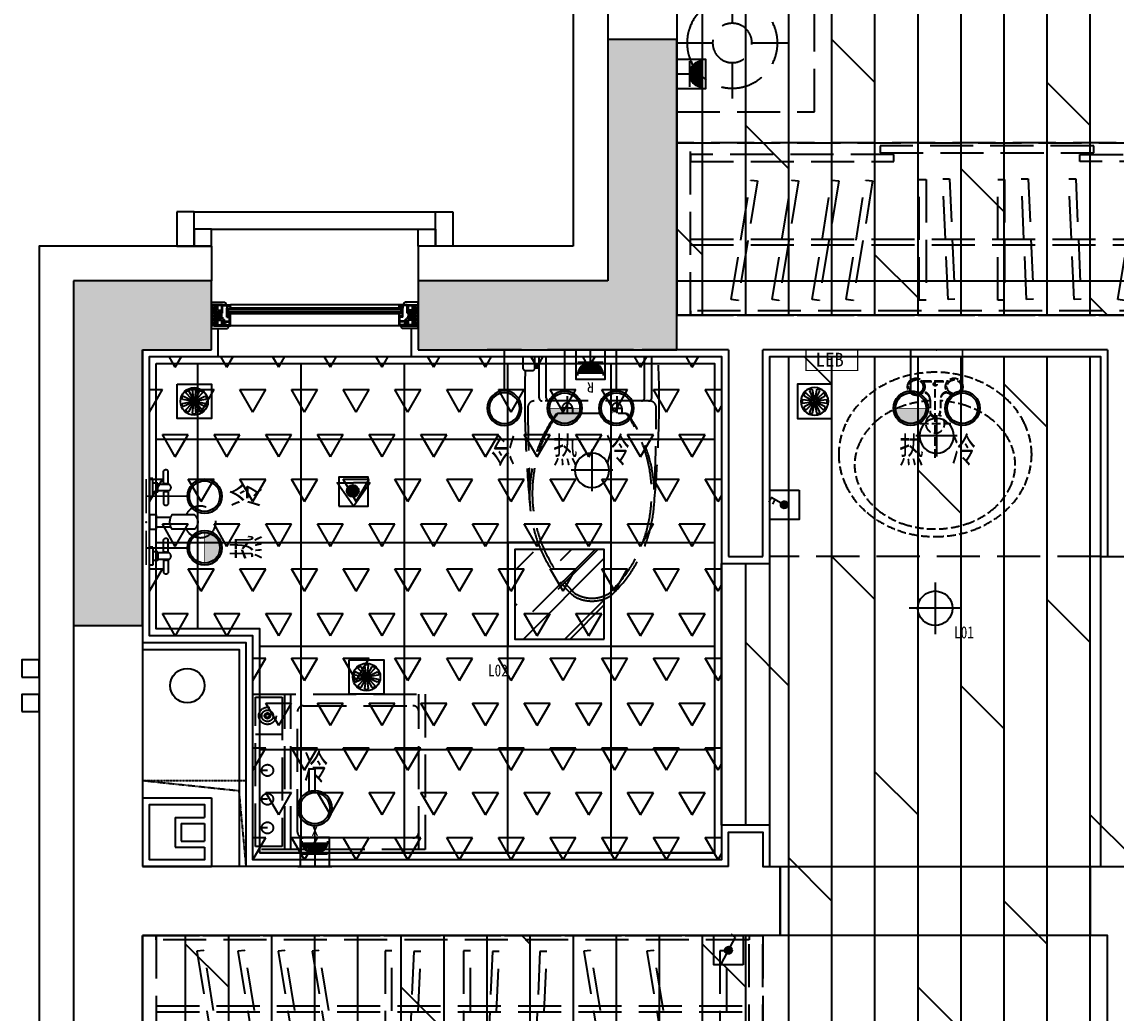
# Model space of a CAD drawing. Header units: millimetres. Extents: x -28014 to 297841, y -81741 to 47579.
# Drawn here: x 81933 to 85108, y -28284 to -25408 of the extents above; entities that cross this region are included whole.
import ezdxf

# ---------------------------------------------------------------- set-up
doc = ezdxf.new("R2010")
doc.units = ezdxf.units.MM
doc.header["$MEASUREMENT"] = 0
doc.linetypes.add('__DASH', pattern=[0.35, 0.25, -0.1])
doc.linetypes.add('DASH', pattern=[0.35, 0.25, -0.1])
for name, color, linetype in [('A-楼面-家具', 8, 'Continuous'), ('A-给排水-设备', 132, 'Continuous'), ('AR9-剪力墙（柱）填充', 250, 'Continuous'), ('AR9-剪力墙（柱）线', 6, 'Continuous'), ('AR9-墙线', 160, 'Continuous'), ('AR9-建筑幕墙（窗）', 12, 'Continuous'), ('DS-4BS-固定家具(高柜)', 30, 'Continuous'), ('DS-4BS-墙体完成面', 20, 'Continuous'), ('EM-开关图标', 14, 'Continuous'), ('EM-弱电图标', 14, 'Continuous'), ('EM-强电图标', 14, 'Continuous'), ('EM-给排水图标', 14, 'Continuous'), ('FC-地漏', 144, 'Continuous'), ('FC-地面造型线', 136, 'Continuous'), ('FC-平面高差线', 144, 'Continuous'), ('FF-厨卫（地坪隐）', 31, 'Continuous'), ('FF-活动家具', 51, 'Continuous'), ('RC-天花灯具', 2, 'Continuous'), ('RC-天花轮廓线', 30, 'Continuous'), ('SURFACE', 6, 'Continuous'), ('装饰', 152, 'Continuous')]:
    doc.layers.add(name, color=color, linetype=linetype)
doc.styles.add('宋体', font='', dxfattribs={"width": 0.8})
doc.styles.get('宋体').set_extended_font_data('SimSun')

# ---------------------------------------------------------------- blocks, each defined once
blk = doc.blocks.new('g1')
at = {"linetype": '__DASH', "ltscale": 500}
for p, q in [((40, 500), (0, 500)), ((0, 500), (0, 0)), ((0, 0), (0, 500)), ((0, 500), (1800, 500)), ((1800, 500), (0, 500)), ((0, 500), (0, 0)), ((40, 0), (40, 500)), ((1210, 491.7), (590, 491.7)), ((590, 491.7), (590, 470.8)), ((1210, 470.8), (1210, 491.7)), ((1800, 500), (1760, 500)), ((1760, 500), (1760, 0)), ((1800, 0), (1800, 500)), ((1800, 500), (1800, 0)), ((1800, 0), (1800, 500)), ((630, 466.7), (40, 466.7)), ((40, 466.7), (40, 445.8)), ((40, 445.8), (630, 445.8)), ((590, 470.8), (1210, 470.8)), ((630, 445.8), (630, 466.7)), ((1170, 445.8), (1170, 466.7)), ((1170, 466.7), (1760, 466.7)), ((1760, 445.8), (1170, 445.8)), ((1760, 466.7), (1760, 445.8)), ((0, 0), (40, 0)), ((1800, 0), (0, 0)), ((0, 0), (1800, 0)), ((40, 12.5), (40, 0)), ((1760, 12.5), (40, 12.5)), ((40, 0), (1760, 0)), ((1760, 0), (1760, 12.5)), ((1760, 0), (1800, 0))]:
    blk.add_line(p, q, dxfattribs=at)
at = {"color": 8, "linetype": '__DASH', "ltscale": 500}
for p, q in [((158.1, 45.4), (215, 392.2)), ((234.8, 390), (177.9, 43.2)), ((215, 392.2), (234.8, 390)), ((276.9, 45.4), (333.7, 392.2)), ((353.5, 390), (296.7, 43.2)), ((333.7, 392.2), (353.5, 390)), ((393.4, 45.4), (450.2, 392.2)), ((470, 390), (413.2, 43.2)), ((450.2, 392.2), (470, 390)), ((492, 45.4), (548.8, 392.2)), ((568.6, 390), (511.8, 43.2)), ((548.8, 392.2), (568.6, 390)), ((703.7, 393.8), (723.7, 393.8)), ((703.7, 43.8), (703.7, 393.8)), ((723.7, 393.8), (723.7, 43.8)), ((771.9, 395.7), (791.8, 396.3)), ((787.4, 46), (771.9, 395.7)), ((791.8, 396.3), (807.4, 46.6)), ((931.6, 393.8), (951.6, 393.8)), ((931.6, 43.8), (931.6, 393.8)), ((951.6, 393.8), (951.6, 43.8)), ((999.8, 395.7), (1019.8, 396.3)), ((1015.3, 46), (999.8, 395.7)), ((1019.8, 396.3), (1035.3, 46.6)), ((1137.8, 395.7), (1157.8, 396.3)), ((1153.3, 46), (1137.8, 395.7)), ((1157.8, 396.3), (1173.3, 46.6)), ((1280.2, 45.4), (1337, 392.2)), ((1356.8, 390), (1300, 43.2)), ((1337, 392.2), (1356.8, 390)), ((1463.6, 45.4), (1520.4, 392.2)), ((1540.2, 390), (1483.4, 43.2)), ((1520.4, 392.2), (1540.2, 390)), ((1675.3, 393.8), (1695.3, 393.8)), ((1675.3, 43.8), (1675.3, 393.8)), ((1695.3, 393.8), (1695.3, 43.8)), ((40, 220.8), (1760, 220.8)), ((40, 204.2), (1760, 204.2)), ((177.9, 43.2), (158.1, 45.4)), ((296.7, 43.2), (276.9, 45.4)), ((413.2, 43.2), (393.4, 45.4)), ((511.8, 43.2), (492, 45.4)), ((723.7, 43.8), (703.7, 43.8)), ((807.4, 46.6), (787.4, 46)), ((951.6, 43.8), (931.6, 43.8)), ((1035.3, 46.6), (1015.3, 46)), ((1173.3, 46.6), (1153.3, 46)), ((1300, 43.2), (1280.2, 45.4)), ((1483.4, 43.2), (1463.6, 45.4)), ((1695.3, 43.8), (1675.3, 43.8))]:
    blk.add_line(p, q, dxfattribs=at)
blk = doc.blocks.new('fj4')
at = {"layer": 'AR9-墙线', "ltscale": 10, "extrusion": (0, 0, -1)}
for p, q in [((0, 200), (200, 200)), ((0, 200), (0, 0)), ((200, 200), (200, 0)), ((95, 143.1), (180, 143.1)), ((95, 143.1), (95, 56.9)), ((112.5, 125.6), (180, 125.6)), ((112.5, 125.6), (112.5, 74.4)), ((112.5, 74.4), (180, 74.4)), ((95, 56.9), (180, 56.9)), ((0, 0), (200, 0))]:
    blk.add_line(p, q, dxfattribs=at)
at = {"layer": 'AR9-墙线', "ltscale": 10}
blk.add_line((180, 125.6), (180, 74.4), dxfattribs=at)
at = {"layer": 'AR9-墙线', "linetype": 'DASH', "ltscale": 0.5}
for points in [[(0, 250), (300, 250), (300, 0)], [(0, 250), (279.5, 220.6), (300, 0)]]:
    blk.add_lwpolyline(points, dxfattribs=at)
at = {"layer": 'AR9-墙线', "ltscale": 10}
blk.add_lwpolyline([(180, 56.9), (180, 20), (20, 20), (20, 180), (180, 180), (180, 143.1)], dxfattribs=at)
blk = doc.blocks.new('$plan$00003682')
at = {"layer": 'FF-厨卫（地坪隐）', "linetype": '__DASH', "ltscale": 100}
for p, q in [((-75, -24.6), (-75, -27.1)), ((-75, -24.6), (-72.9, -24.6)), ((-72.7, -24.4), (-69.1, -27.9)), ((-55, -22.1), (-55, -17.1)), ((-37.3, -24.4), (-40.9, -27.9)), ((-37.1, -24.6), (37.1, -24.6)), ((-35, -27.1), (35, -27.1)), ((0, -248.6), (0, -23.7)), ((37.3, -24.4), (40.9, -27.9)), ((55, -22.1), (55, -17.1)), ((72.7, -24.4), (69.1, -27.9)), ((72.9, -24.6), (75, -24.6)), ((75, -24.6), (75, -27.1)), ((-80, -42.1), (-75, -42.1)), ((-75, -57.1), (-75, -59.6)), ((-75, -59.6), (-72.9, -59.6)), ((-69.1, -56.2), (-72.7, -59.8)), ((-55, -67.1), (-55, -62.1)), ((-40.9, -56.2), (-37.3, -59.8)), ((-37.1, -59.6), (-35, -59.6)), ((-35, -42.1), (-30, -42.1)), ((35, -42.1), (30, -42.1)), ((35, -59.6), (37.1, -59.6)), ((40.9, -56.2), (37.3, -59.8)), ((55, -67.1), (55, -62.1)), ((69.1, -56.2), (72.7, -59.8)), ((72.9, -59.6), (75, -59.6)), ((80, -42.1), (75, -42.1)), ((75, -57.1), (75, -59.6)), ((-15, -79.6), (-15, -115.7)), ((15, -79.6), (15, -115.7)), ((-44.4, -149.1), (45.2, -149.1))]:
    blk.add_line(p, q, dxfattribs=at)
blk.add_lwpolyline([(0, 0, 0.084993), (-109.1, -18.7, 0.091836), (-198, -69.8, 0.103534), (-259.4, -149.2, 0.11365), (-280, -238.5, 0.11365), (-259.4, -327.8, 0.103534), (-198, -407.1, 0.091836), (-109.1, -458.3, 0.084993), (0, -477, 0.084993), (109.1, -458.3, 0.091836), (198, -407.1, 0.103534), (259.4, -327.8, 0.11365), (280, -238.5, 0.113649), (259.4, -149.2, 0.103534), (198, -69.8, 0.091836), (109.1, -18.7, 0.084993)], format="xyb", close=True, dxfattribs=at)
for centre, radius in [((-55, -42.1), 25), ((-55, -42.1), 20), ((0, -34.6), 5), ((55, -42.1), 25), ((55, -42.1), 20)]:
    blk.add_circle(centre, radius, dxfattribs=at)
for centre, radius, start, end in [((-35, -77.1), 20, 0, 90), ((-35, -79.6), 20, 0, 90), ((35, -77.1), 20, 90, 180), ((35, -79.6), 20, 90, 180), ((-0.8, -373.7), 291.1, 92.8021, 108.2982), ((-0.8, -373.7), 291.1, 71.7018, 86.8944), ((-17.8, -322.3), 236.9, 108.2981, 128.6018), ((0, -149.1), 27.5, 116.3454, 63.6546), ((0, -111.6), 15, 180, 0), ((0, -115.7), 15, 180, 0), ((16.2, -322.3), 236.9, 51.3982, 71.7019), ((-43.9, -289.6), 195, 128.6018, 152.5777), ((42.4, -289.6), 195, 27.4223, 51.3982), ((-84.1, -268.7), 149.8, 152.5778, 207.4222), ((82.5, -268.7), 149.8, 332.5778, 27.4222), ((-43.9, -247.9), 195, 207.4223, 231.3982), ((42.4, -247.9), 195, 308.6018, 332.5777), ((-17.8, -215.2), 236.9, 231.3982, 251.7019), ((16.2, -215.2), 236.9, 288.2981, 308.6018), ((-0.8, -163.7), 291.1, 251.7018, 288.2982)]:
    blk.add_arc(centre, radius, start, end, dxfattribs=at)
blk = doc.blocks.new('matong')
at = {"layer": 'FF-厨卫（地坪隐）', "linetype": '__DASH', "ltscale": 500}
for p, q in [((-195.1, -35.2), (-195.1, 0)), ((-195.1, 0), (195.1, 0)), ((-162.1, -35.2), (-162.1, 0)), ((-149.5, -119.2), (-149.5, 0)), ((-128.5, -119.2), (-128.5, 0)), ((-128.5, -119.2), (-128.5, 0)), ((156.9, -119.2), (156.9, 0)), ((177.9, -119.2), (177.9, 0)), ((-190.4, -39.9), (-166.8, -39.9)), ((-162.1, -32.8), (-149.5, -32.8)), ((-67.6, -115), (-67.6, -164.3)), ((76, -115), (76, -164.3)), ((168.4, -128.7), (-163.1, -128.7)), ((-82.8, -150.1), (-82.8, -164.3)), ((-52.5, -150.1), (-82.8, -150.1)), ((-52.5, -150.1), (-52.5, -164.3)), ((60.9, -150.1), (91.1, -150.1)), ((60.9, -150.1), (60.9, -164.3)), ((91.1, -150.1), (91.1, -164.3)), ((-98.7, -165.9), (-96.3, -165.9)), ((-94.7, -164.3), (103.1, -164.3)), ((107, -165.9), (104.6, -165.9))]:
    blk.add_line(p, q, dxfattribs=at)
for centre, radius, start, end in [((-1455.3, -119.8), 1654.8, 358.95, 4.1511), ((-190.4, -35.2), 4.73, 180, 270), ((2262.2, -120.1), 2453.2, 178.1261, 180.6997), ((-166.8, -35.2), 4.73, 270, 0), ((-140.1, -119.2), 9.45, 180, 270), ((-119.1, -119.2), 9.45, 180, 270), ((147.5, -119.2), 9.45, 270, 0), ((168.4, -119.2), 9.45, 270, 0), ((3295.2, -107), 3486.3, 180.7077, 185.4617), ((-163.1, -147.6), 18.9, 90, 179.1194), ((7303.4, -92.4), 7485.6, 180.42032, 182.24158), ((-67.6, -150.1), 15.1, 360, 180), ((76, -150.1), 15.1, 0, 180), ((171.5, -147.6), 18.9, 0.8806, 90), ((-3286.9, -107), 3486.3, 354.5384, 359.2923), ((-3196.4, -187.6), 3387.1, 356.6562, 0.682), ((220.9, -402.8), 397.8, 143.4492, 226.9482), ((233, -397.2), 402, 144.5938, 226.0233), ((-224.6, -397.2), 402, 313.9767, 35.4062), ((-212.5, -402.8), 397.8, 313.0518, 36.5508), ((4.2, -606.5), 102.9, 237.7954, 302.2047), ((4.2, -606.5), 94.5, 237.7954, 302.2047)]:
    blk.add_arc(centre, radius, start, end, dxfattribs=at)
blk = doc.blocks.new('400床头柜')
at = {"layer": 'FF-活动家具', "linetype": '__DASH', "ltscale": 500}
for p, q in [((200, 0), (200, -104.2)), ((38.7, -161.4), (142.9, -161.4)), ((257.1, -161.4), (361.3, -161.4)), ((200, -218.4), (200, -322.7))]:
    blk.add_line(p, q, dxfattribs=at)
blk.add_lwpolyline([(0, -400), (0, 0), (400, 0), (400, -400)], close=True, dxfattribs=at)
for radius in [131.3, 57.1]:
    blk.add_circle((200, -161.3), radius, dxfattribs=at)
blk = doc.blocks.new('小户型1200床')
at = {"layer": 'FF-活动家具', "linetype": '__DASH', "ltscale": 500}
for p, q in [((40, -1974.8), (40, -70)), ((1300, -70), (1300, -1979.7)), ((1026.1, -175.8), (313.9, -175.8)), ((1026.1, -633), (313.9, -633)), ((1300, -658.5), (40, -658.5)), ((1300, -658.5), (60, -905.2)), ((510, -1426.8), (1300, -658.5)), ((524.1, -1279.6), (1300, -658.5)), ((-51.7, -2040.3), (40, -1974.8)), ((90.5, -2000), (-4.6, -2047.6)), ((1242.8, -2000), (85.5, -2000)), ((1337.9, -2047.6), (1242.8, -2000)), ((1293.2, -1974.8), (1384.9, -2040.3)), ((-4.6, -2047.6), (-51.7, -2040.3)), ((1384.9, -2040.3), (1337.9, -2047.6))]:
    blk.add_line(p, q, dxfattribs=at)
blk.add_lwpolyline([(1300, -70), (1300, 0), (40, 0), (40, -70)], close=True, dxfattribs=at)
for centre, radius, start, end in [((313.9, -225.6), 50, 90, 156.1601), ((1026.1, -225.6), 50, 23.8399, 90), ((718.2, -404.3), 492.1, 156.184, 203.8399), ((621.8, -404.3), 492.1, 336.1601, 23.816), ((313.9, -583), 50, 203.8399, 270), ((1026.1, -583), 50, 270, 336.1601), ((95.9, -1329.2), 425.5, 346.739, 94.8385)]:
    blk.add_arc(centre, radius, start, end, dxfattribs=at)
blk = doc.blocks.new('s54deg2541')
at = {"layer": 'A-楼面-家具', "color": 0, "xscale": -1}
blk.add_blockref('400床头柜', (40839, 5184.6), dxfattribs=at)
at = {"layer": 'A-楼面-家具'}
blk.add_blockref('小户型1200床', (40824, 5184.6), dxfattribs=at)
at = {"layer": 'A-楼面-家具', "color": 0}
blk.add_blockref('400床头柜', (42149, 5184.6), dxfattribs=at)
blk = doc.blocks.new('$plan$00003077')
at = {"layer": 'FF-厨卫（地坪隐）', "linetype": '__DASH', "ltscale": 500}
for p, q in [((-191.8, -8.3), (241.8, -8.3)), ((-191.8, -85.1), (-191.8, -8.3)), ((-137.6, -42.5), (-137.6, -25.9)), ((-54.2, -42.5), (-54.2, -25.9)), ((29.2, -42.5), (29.2, -25.9)), ((133.4, -85.1), (133.4, -8.3)), ((241.8, -8.3), (241.8, -85.1)), ((-200.1, -93.4), (250.1, -93.4)), ((241.8, -85.1), (-191.8, -85.1)), ((-200.1, -110.1), (250.1, -110.1)), ((-166.8, -464.7), (-166.8, -146.5)), ((-150.1, -129.9), (200.1, -129.9)), ((216.8, -146.5), (216.8, -464.7)), ((-33.3, -179.9), (-33.3, -163.2)), ((-33.3, -163.2), (33.3, -163.2)), ((33.3, -179.9), (-33.3, -179.9)), ((33.3, -163.2), (33.3, -179.9)), ((-200.1, -481.4), (250.1, -481.4))]:
    blk.add_line(p, q, dxfattribs=at)
blk.add_lwpolyline([(250.1, 0), (250.1, -499.9), (-200.1, -499.9), (-200.1, 0)], close=True, dxfattribs=at)
for centre, radius in [((-137.6, -42.5), 16.7), ((-54.2, -42.5), 16.7), ((29.2, -42.5), 16.7), ((187.6, -42.5), 25), ((187.6, -42.5), 16.7), ((187.6, -42.5), 8.34), ((187.6, -42.5), 5)]:
    blk.add_circle(centre, radius, dxfattribs=at)
for centre, start, end in [((-150.1, -146.5), 90, 180), ((200.1, -146.5), 0, 90), ((-150.1, -464.7), 180, 270), ((200.1, -464.7), 270, 0)]:
    blk.add_arc(centre, 16.7, start, end, dxfattribs=at)
blk = doc.blocks.new('A$C0310769C')
at = {"linetype": '__DASH', "lineweight": -3, "ltscale": 500}
for p, q in [((41.3, 113), (41.3, 148.1)), ((54.8, 113), (54.8, 148.1)), ((10, 126.4), (0, 126.4)), ((0, 126.4), (0, 73.6)), ((10, 73.6), (10, 126.4)), ((24.4, 112.8), (10, 112.8)), ((24.4, 87.1), (24.4, 112.8)), ((57.6, 109.2), (24.4, 109.2)), ((10, 73.6), (0, 73.6)), ((24.4, 87.1), (10, 87.1)), ((57.6, 90.7), (24.4, 90.7)), ((41.3, 86.9), (41.3, 51.8)), ((54.8, 86.9), (54.8, 51.8)), ((21, 14), (61.4, 14)), ((130.4, 21), (65.2, 21)), ((21, -14), (61.4, -14)), ((130.4, -21), (65.2, -21)), ((41.3, -86), (41.3, -50.9)), ((54.8, -86), (54.8, -50.9)), ((10, -72.7), (0, -72.7)), ((0, -125.5), (0, -72.7)), ((10, -72.7), (10, -125.5)), ((24.4, -86.2), (10, -86.2)), ((24.4, -86.2), (24.4, -111.9)), ((57.6, -89.8), (24.4, -89.8)), ((10, -125.5), (0, -125.5)), ((24.4, -111.9), (10, -111.9)), ((57.6, -108.3), (24.4, -108.3)), ((41.3, -112.1), (41.3, -147.2)), ((54.8, -112.1), (54.8, -147.2))]:
    blk.add_line(p, q, dxfattribs=at)
blk.add_lwpolyline([(21, 21), (0, 21), (0, -21), (21, -21)], close=True, dxfattribs=at)
for centre, radius, start, end in [((48, 142.2), 9.01, 41.2486, 138.7514), ((48, 134.5), 22.5, 252.5148, 287.4852), ((51.9, 100), 10.8, 301.2966, 58.7034), ((48, 65.4), 22.5, 72.5148, 107.4852), ((48, 57.7), 9.01, 221.2486, 318.7514), ((147.2, 0.4), 45.8, 207.9843, 153.2826), ((95.5, 0), 36.9, 145.2544, 202.2822), ((115.6, 0), 25.7, 305.1626, 54.8374), ((95.5, 0), 36.9, 202.2822, 214.7456), ((48, -56.8), 9.01, 41.2486, 138.7514), ((48, -64.5), 22.5, 252.5148, 287.4852), ((51.9, -99.1), 10.8, 301.2966, 58.7034), ((48, -133.6), 22.5, 72.5148, 107.4852), ((48, -141.3), 9.01, 221.2486, 318.7514)]:
    blk.add_arc(centre, radius, start, end, dxfattribs=at)
blk = doc.blocks.new('地漏')
at = {"color": 0, "lineweight": -3}
blk.add_lwpolyline([(705831.7, -42192.4), (705931.6, -42192.4), (705931.6, -42292.3), (705831.7, -42292.3)], close=True, dxfattribs=at)
for points in [[(705847.7, -42236.4, -0.583908), (705850.7, -42227.2), (705872.3, -42237.5, -0.513659), (705871.2, -42240.7), (705847.7, -42236.4)], [(705865.5, -42211.9), (705876.9, -42232.9, -0.513659), (705874.2, -42234.9), (705857.6, -42217.6, -0.583908), (705865.5, -42211.9)], [(705897.7, -42211.9, -0.583908), (705905.6, -42217.6), (705889.1, -42234.9, -0.513659), (705886.4, -42232.9), (705897.7, -42211.9)], [(705912.6, -42227.2, -0.583908), (705915.6, -42236.4), (705892.1, -42240.7, -0.513659), (705891, -42237.5), (705912.6, -42227.2)], [(705847.7, -42248.2), (705871.2, -42244, -0.513659), (705872.3, -42247.1), (705850.7, -42257.5, -0.583908), (705847.7, -42248.2)], [(705865.5, -42272.8, -0.583908), (705857.6, -42267.1), (705874.2, -42249.8, -0.513659), (705876.9, -42251.7), (705865.5, -42272.8)], [(705897.7, -42272.8), (705886.4, -42251.7, -0.513659), (705889.1, -42249.8), (705905.6, -42267.1, -0.583908), (705897.7, -42272.8)], [(705912.6, -42257.5), (705891, -42247.1, -0.513659), (705892.1, -42244), (705915.6, -42248.2, -0.583908), (705912.6, -42257.5)]]:
    blk.add_lwpolyline(points, format="xyb", dxfattribs=at)
for points in [[(705876.8, -42208.2, -0.583908), (705886.5, -42208.2), (705883.3, -42231.9, -0.513659), (705880, -42231.9)], [(705876.8, -42276.4), (705880, -42252.7, -0.513659), (705883.3, -42252.7), (705886.5, -42276.4, -0.583908)]]:
    blk.add_lwpolyline(points, format="xyb", close=True, dxfattribs=at)
for radius in [40, 5.99]:
    blk.add_circle((705881.6, -42242.3), radius, dxfattribs=at)
at = {"color": 0}
for p in [(705881.6, -42242.3, 1.2), (705881.6, -42242.3)]:
    blk.add_point(p, dxfattribs=at)
blk = doc.blocks.new('*U27')
blk.add_blockref('地漏', (1263.1, -321.9))
blk = doc.blocks.new('*U249')
at = {"layer": 'AR9-建筑幕墙（窗）'}
h = blk.add_hatch(dxfattribs=at)
h.set_pattern_fill('HONEY', color=250, scale=2.333308)
h.set_pattern_definition([(2e-09, (-50793.7736, 158863.649), (5.55618969, 3.20786685), [3.70412646, -7.40825292]), (120, (-50793.7736, 158863.649), (-5.55618903, 3.207867997), [3.70412646, -7.40825292]), (60, (-50793.7736, 158863.649), (6.64e-07, 6.415734844), [-7.40825292, 3.70412646])])
h.paths.add_polyline_path([(-28.1, 330.1), (33.1, 330.1), (33.1, 345.7), (-28.1, 345.7)])
h = blk.add_hatch(dxfattribs=at)
h.set_pattern_fill('HONEY', color=250, scale=2.333308)
h.set_pattern_definition([(2e-09, (-50793.7736, 158609.3308), (5.55618969, 3.20786685), [3.70412646, -7.40825292]), (120, (-50793.7736, 158609.3308), (-5.55618903, 3.207867997), [3.70412646, -7.40825292]), (60, (-50793.7736, 158609.3308), (6.64e-07, 6.415734844), [-7.40825292, 3.70412646])])
h.paths.add_polyline_path([(-28.1, -238.8), (33.1, -238.8), (33.1, -254.3), (-28.1, -254.3)])
for p, q in [((-35.8, 345.7), (-35.8, 306.8)), ((40.8, 345.7), (-35.8, 345.7)), ((-28.1, 330.1), (-28.1, 345.7)), ((-28.1, 330.1), (-28.1, 345.7)), ((-28.1, 325.4), (-28.1, 345.7)), ((-28.1, 313.8), (-28.1, 330.1)), ((33.1, 301.2), (33.1, 345.7)), ((33.1, 301.2), (33.1, 345.7)), ((33.1, 296.5), (33.1, 345.7)), ((33.1, 337.9), (33.1, 290.5)), ((40.8, 345.7), (40.8, 298.9)), ((-28.1, 313.8), (-28.1, 300.6)), ((-28.1, 300.6), (-28.1, 290.5)), ((-28.1, -199.1), (-28.1, 290.5)), ((-21.8, 290.5), (-28.1, 290.5)), ((-21.8, 290.5), (-17.9, 290.5)), ((-17.9, -199.1), (-17.9, 290.5)), ((-1.6, -199.1), (-1.6, 290.5)), ((2.3, 290.5), (-1.6, 290.5)), ((33.1, 290.5), (2.3, 290.5)), ((33.1, -199.1), (33.1, 290.5)), ((-35.8, -254.3), (-35.8, -215.4)), ((-21.8, -199.1), (-28.1, -199.1)), ((-28.1, -209.2), (-28.1, -199.1)), ((-28.1, -222.4), (-28.1, -209.2)), ((-21.8, -199.1), (-17.9, -199.1)), ((2.3, -199.1), (-1.6, -199.1)), ((33.1, -199.1), (2.3, -199.1)), ((33.1, -246.5), (33.1, -199.1)), ((33.1, -205.1), (33.1, -254.3)), ((33.1, -209.9), (33.1, -254.3)), ((33.1, -209.9), (33.1, -254.3)), ((40.8, -254.3), (40.8, -207.5)), ((-28.1, -222.4), (-28.1, -238.8)), ((-28.1, -234), (-28.1, -254.3)), ((-28.1, -238.8), (-28.1, -254.3)), ((-28.1, -238.8), (-28.1, -254.3)), ((40.8, -254.3), (-35.8, -254.3))]:
    blk.add_line(p, q, dxfattribs=at)
at = {"layer": 'AR9-建筑幕墙（窗）', "color": 8}
for p, q in [((-28.1, 330.1), (-12.5, 330.1)), ((-25.7, 316.1), (-25.7, 327.8)), ((-25.7, 327.8), (-12.5, 327.8)), ((-12.5, 330.1), (-12.5, 337.9)), ((-12.5, 337.9), (-5.5, 337.9)), ((-12.5, 327.8), (-12.5, 316.1)), ((-10.2, 330.1), (-10.2, 335.6)), ((-5.5, 335.6), (-10.2, 335.6)), ((-10.2, 330.1), (30.7, 330.1)), ((-10.2, 327.8), (-6.3, 327.8)), ((-10.2, 327.8), (-10.2, 316.1)), ((-6.3, 327.8), (-6.3, 327)), ((-6.3, 327), (-3.9, 327)), ((-5.5, 337.9), (-5.5, 335.6)), ((-3.9, 327), (-3.9, 330.1)), ((1.1, 324.7), (1.1, 319.2)), ((3.4, 324.7), (3.4, 319.2)), ((8.5, 327), (8.5, 330.1)), ((10.8, 327), (8.5, 327)), ((10.8, 327.8), (14.7, 327.8)), ((10.8, 327.8), (10.8, 327)), ((14.7, 327.8), (14.7, 316.1)), ((17.1, 327.8), (30.7, 327.8)), ((17.1, 327.8), (17.1, 316.1)), ((33.1, 337.9), (26.1, 337.9)), ((26.1, 337.9), (26.1, 335.6)), ((26.1, 335.6), (30.7, 335.6)), ((30.7, 335.6), (30.7, 330.1)), ((30.7, 327.8), (30.7, 316.1)), ((-25.7, 316.1), (-12.5, 316.1)), ((-25.7, 313.8), (-25.7, 300.6)), ((-3.9, 313.8), (-25.7, 313.8)), ((-25.7, 300.6), (-21.8, 300.6)), ((-25.7, 298.2), (-25.7, 292.8)), ((-25.7, 298.2), (-21.8, 298.2)), ((-21.8, 292.8), (-25.7, 292.8)), ((-25.7, 292.8), (-21.8, 292.8)), ((-21.8, 300.6), (-21.8, 298.2)), ((-21.8, 300.6), (-17.9, 300.6)), ((-21.8, 292.8), (-21.8, 290.5)), ((-17.9, 300.6), (-17.9, 290.5)), ((-13.3, 300.6), (-17.9, 300.6)), ((-13.3, -209.2), (-13.3, 300.6)), ((-6.3, 300.6), (-13.3, 300.6)), ((-6.3, 295.9), (-13.3, 300.6)), ((-6.3, 300.6), (-13.3, 295.9)), ((-6.3, 295.9), (-13.3, 295.9)), ((-10.2, 316.1), (-6.3, 316.1)), ((-6.3, 316.1), (-6.3, 316.9)), ((-6.3, 316.9), (-3.9, 316.9)), ((-6.3, -209.2), (-6.3, 300.6)), ((-1.6, 300.6), (-6.3, 300.6)), ((-3.9, 316.9), (-3.9, 313.8)), ((-1.6, 300.6), (-1.6, 290.5)), ((2.3, 300.6), (-1.6, 300.6)), ((8.5, 300.6), (2.3, 300.6)), ((2.3, 300.6), (2.3, 298.2)), ((6.2, 298.2), (2.3, 298.2)), ((6.2, 292.8), (2.3, 292.8)), ((2.3, 292.8), (2.3, 290.5)), ((6.2, 298.2), (6.2, 292.8)), ((10.8, 316.9), (8.5, 316.9)), ((8.5, 316.9), (8.5, 313.8)), ((8.5, 313.8), (10.8, 313.8)), ((8.5, 300.6), (8.5, 292.8)), ((19.4, 292.8), (8.5, 292.8)), ((10.8, 316.1), (10.8, 316.9)), ((10.8, 316.1), (14.7, 316.1)), ((10.8, 313.8), (14.7, 313.8)), ((14.7, 313.8), (14.7, 307.6)), ((19.4, 307.6), (14.7, 307.6)), ((17.1, 316.1), (30.7, 316.1)), ((17.1, 313.8), (30.7, 313.8)), ((17.1, 309.9), (17.1, 313.8)), ((17.1, 313.8), (17.1, 309.9)), ((19.4, 309.9), (17.1, 309.9)), ((19.4, 309.9), (17.1, 309.9)), ((19.4, 309.9), (19.4, 307.6)), ((19.4, 309.9), (19.4, 292.8)), ((21.7, 313.8), (21.7, 292.8)), ((30.7, 292.8), (21.7, 292.8)), ((26.1, 313.8), (26.1, 305.2)), ((26.1, 305.2), (30.7, 305.2)), ((28.4, 309.9), (30.7, 309.9)), ((28.4, 309.9), (28.4, 307.6)), ((28.4, 307.6), (33.1, 307.6)), ((30.7, 313.8), (30.7, 309.9)), ((30.7, 305.2), (30.7, 292.8)), ((-21.8, -201.4), (-25.7, -201.4)), ((-25.7, -201.4), (-21.8, -201.4)), ((-25.7, -206.9), (-25.7, -201.4)), ((-25.7, -206.9), (-21.8, -206.9)), ((-25.7, -222.4), (-25.7, -209.2)), ((-25.7, -209.2), (-21.8, -209.2)), ((-21.8, -201.4), (-21.8, -199.1)), ((-21.8, -209.2), (-21.8, -206.9)), ((-21.8, -209.2), (-17.9, -209.2)), ((-17.9, -209.2), (-17.9, -199.1)), ((-13.3, -209.2), (-17.9, -209.2)), ((-6.3, -204.5), (-13.3, -204.5)), ((-6.3, -204.5), (-13.3, -209.2)), ((-6.3, -209.2), (-13.3, -204.5)), ((-6.3, -209.2), (-13.3, -209.2)), ((-1.6, -209.2), (-6.3, -209.2)), ((-1.6, -209.2), (-1.6, -199.1)), ((2.3, -209.2), (-1.6, -209.2)), ((2.3, -201.4), (2.3, -199.1)), ((6.2, -201.4), (2.3, -201.4)), ((6.2, -206.9), (2.3, -206.9)), ((2.3, -209.2), (2.3, -206.9)), ((8.5, -209.2), (2.3, -209.2)), ((6.2, -206.9), (6.2, -201.4)), ((19.4, -201.4), (8.5, -201.4)), ((8.5, -209.2), (8.5, -201.4)), ((14.7, -222.4), (14.7, -216.2)), ((19.4, -216.2), (14.7, -216.2)), ((19.4, -218.5), (17.1, -218.5)), ((17.1, -218.5), (17.1, -222.4)), ((17.1, -222.4), (17.1, -218.5)), ((19.4, -218.5), (17.1, -218.5)), ((19.4, -218.5), (19.4, -201.4)), ((19.4, -218.5), (19.4, -216.2)), ((30.7, -201.4), (21.7, -201.4)), ((21.7, -222.4), (21.7, -201.4)), ((26.1, -213.9), (30.7, -213.9)), ((26.1, -222.4), (26.1, -213.9)), ((28.4, -216.2), (33.1, -216.2)), ((28.4, -218.5), (28.4, -216.2)), ((28.4, -218.5), (30.7, -218.5)), ((30.7, -213.9), (30.7, -201.4)), ((30.7, -222.4), (30.7, -218.5)), ((-28.1, -238.8), (-12.5, -238.8)), ((-3.9, -222.4), (-25.7, -222.4)), ((-25.7, -224.8), (-25.7, -236.4)), ((-25.7, -224.8), (-12.5, -224.8)), ((-25.7, -236.4), (-12.5, -236.4)), ((-12.5, -236.4), (-12.5, -224.8)), ((-12.5, -238.8), (-12.5, -246.5)), ((-12.5, -246.5), (-5.5, -246.5)), ((-10.2, -224.8), (-6.3, -224.8)), ((-10.2, -236.4), (-10.2, -224.8)), ((-10.2, -236.4), (-6.3, -236.4)), ((-10.2, -238.8), (-10.2, -244.2)), ((-10.2, -238.8), (30.7, -238.8)), ((-5.5, -244.2), (-10.2, -244.2)), ((-6.3, -224.8), (-6.3, -225.5)), ((-6.3, -225.5), (-3.9, -225.5)), ((-6.3, -236.4), (-6.3, -235.7)), ((-6.3, -235.7), (-3.9, -235.7)), ((-5.5, -246.5), (-5.5, -244.2)), ((-3.9, -225.5), (-3.9, -222.4)), ((-3.9, -235.7), (-3.9, -238.8)), ((1.1, -233.3), (1.1, -227.9)), ((3.4, -233.3), (3.4, -227.9)), ((8.5, -225.5), (8.5, -222.4)), ((8.5, -222.4), (10.8, -222.4)), ((10.8, -225.5), (8.5, -225.5)), ((10.8, -235.7), (8.5, -235.7)), ((8.5, -235.7), (8.5, -238.8)), ((10.8, -222.4), (14.7, -222.4)), ((10.8, -224.8), (14.7, -224.8)), ((10.8, -224.8), (10.8, -225.5)), ((10.8, -236.4), (10.8, -235.7)), ((10.8, -236.4), (14.7, -236.4)), ((14.7, -236.4), (14.7, -224.8)), ((17.1, -222.4), (30.7, -222.4)), ((17.1, -224.8), (30.7, -224.8)), ((17.1, -236.4), (17.1, -224.8)), ((17.1, -236.4), (30.7, -236.4)), ((26.1, -246.5), (26.1, -244.2)), ((26.1, -244.2), (30.7, -244.2)), ((33.1, -246.5), (26.1, -246.5)), ((30.7, -236.4), (30.7, -224.8)), ((30.7, -244.2), (30.7, -238.8))]:
    blk.add_line(p, q, dxfattribs=at)
for points in [[(1.1, 324.7), (-7.8, 324.7), (-7.8, 319.2), (1.1, 319.2)], [(10.8, 327), (-6.3, 327)], [(3.4, 319.2), (12.4, 319.2), (12.4, 324.7), (3.4, 324.7)], [(14.7, 316.9), (14.7, 316.9), (14.7, 327)], [(-6.3, 316.9), (10.8, 316.9)], [(1.1, -233.3), (-7.8, -233.3), (-7.8, -227.9), (1.1, -227.9)], [(-6.3, -225.5), (10.8, -225.5)], [(10.8, -235.7), (-6.3, -235.7)], [(3.4, -227.9), (12.4, -227.9), (12.4, -233.3), (3.4, -233.3)], [(14.7, -225.5), (14.7, -225.5), (14.7, -235.7)]]:
    blk.add_lwpolyline(points, dxfattribs=at)
at = {"layer": 'AR9-建筑幕墙（窗）'}
for centre, start, end in [((-26.2, 319), 231.816, 263.2576), ((31.2, 311.1), 276.7424, 308.184), ((-26.2, -227.6), 96.7424, 128.184), ((31.2, -219.7), 51.816, 83.2576)]:
    blk.add_arc(centre, 15.5, start, end, dxfattribs=at)
blk = doc.blocks.new('20191226.11583981')
h = blk.add_hatch()
h.set_pattern_fill('AR-RROOF', color=250, scale=100.133333, angle=225, style=0)
h.set_pattern_definition([(225, (220.29, 280.77), (-107.907, -287.75), [1907.54, -254.34, 635.847, -127.17]), (225, (145.66, 116.2), (209.52, -29.67), [381.51, -41.966, 763.016, -95.38]), (225, (251.77, 159.37), (-407.348, -527.844), [1017.355, -178.037, 508.677, -127.17])])
h.paths.add_polyline_path([(280, 280.4), (20, 280.8), (20, 20.4), (280, 20)])
blk.add_line((280, 20), (280, 280.4))
for points in [[(300, 0), (300, 300.4), (0, 300.4), (0, 0)], [(280, 20), (280, 280.4), (20, 280.4), (20, 20)]]:
    blk.add_lwpolyline(points, close=True)
blk = doc.blocks.new('筒灯')
for p, q in [((765296.6, -18420.1), (765296.6, -18270.3)), ((765221.7, -18345.2), (765371.5, -18345.2))]:
    blk.add_line(p, q)
blk.add_circle((765296.6, -18345.2), 49.9)
blk = doc.blocks.new('*U446')
blk.add_blockref('筒灯', (9582.4, 554.7))
at = {"insert": (774824, -17738.1), "char_height": 35, "attachment_point": 1, "rotation": 180, "style": '宋体'}
blk.add_mtext_dynamic_manual_height_columns('L01', width=116.714, gutter_width=1, heights=[0], dxfattribs=at)
blk = doc.blocks.new('双控')
at = {"linetype": 'Continuous'}
h = blk.add_hatch(color=0, dxfattribs=at)
edge = h.paths.add_edge_path()
edge.add_ellipse((132721, 53152), major_axis=(-33.7, 9.6), ratio=1, start_angle=0, end_angle=360, ccw=False)
at = {"color": 0, "linetype": 'Continuous'}
for p, q in [((132651, 53279), (132695, 53303)), ((132705, 53183), (132651, 53279)), ((132738, 53121), (132791, 53025)), ((132791, 53025), (132748, 53001))]:
    blk.add_line(p, q, dxfattribs=at)
at = {"color": 0, "linetype": 'Continuous', "extrusion": (0, 0, -1)}
blk.add_ellipse((132721, 53152), major_axis=(-33.7, 9.6), ratio=1, start_param=1.568207, end_param=7.851392, dxfattribs=at)
blk = doc.blocks.new('*U141')
at = {"elevation": 0}
blk.add_lwpolyline([(133190.8, 53112), (133275.8, 53112), (133275.8, 53197), (133190.8, 53197)], close=True, dxfattribs=at)
at = {"xscale": 0.3, "yscale": 0.3, "zscale": 0.3}
blk.add_blockref('双控', (93416.9, 37208.9), dxfattribs=at)
blk = doc.blocks.new('双开--平面')
at = {"linetype": 'Continuous'}
h = blk.add_hatch(color=0, dxfattribs=at)
edge = h.paths.add_edge_path()
edge.add_ellipse((132721, 52551), major_axis=(-33.7, 9.6), ratio=1, start_angle=0, end_angle=360, ccw=False)
at = {"color": 0, "linetype": 'Continuous'}
for p, q in [((132651, 52678), (132695, 52702)), ((132705, 52582), (132651, 52678)), ((132671, 52643), (132714, 52667))]:
    blk.add_line(p, q, dxfattribs=at)
at = {"color": 0, "linetype": 'Continuous', "extrusion": (0, 0, -1)}
blk.add_ellipse((132721, 52551), major_axis=(-33.7, 9.6), ratio=1, start_param=1.568207, end_param=7.851392, dxfattribs=at)
blk = doc.blocks.new('*U66')
at = {"elevation": 0}
blk.add_lwpolyline([(133190.8, 53112), (133275.8, 53112), (133275.8, 53197), (133190.8, 53197)], close=True, dxfattribs=at)
blk.add_point((133233.3, 53152))
at = {"xscale": 0.3, "yscale": 0.3, "zscale": 0.3}
blk.add_blockref('双开--平面', (93416.9, 37389.2), dxfattribs=at)
blk = doc.blocks.new('*U125')
at = {"linetype": 'ByBlock'}
for p, q in [((701746.7, -9323), (701820.9, -9323)), ((701748.3, -9329), (701770.7, -9351.4)), ((701748.6, -9323), (701779, -9353.4)), ((701754.9, -9323), (701785.6, -9353.7)), ((701761.2, -9323), (701791.1, -9353)), ((701767.4, -9323), (701796.1, -9351.7)), ((701773.7, -9323), (701800.5, -9349.8)), ((701779.9, -9323), (701804.5, -9347.5)), ((701786.2, -9323), (701808.1, -9344.9)), ((701792.5, -9323), (701811.3, -9341.8)), ((701798.7, -9323), (701814.2, -9338.4)), ((701805, -9323), (701816.6, -9334.6)), ((701811.3, -9323), (701818.7, -9330.4)), ((701817.5, -9323), (701820.3, -9325.8)), ((701746.7, -9353.7), (701820.9, -9353.7)), ((701783.8, -9353.7), (701783.8, -9390.9))]:
    blk.add_line(p, q, dxfattribs=at)
blk.add_lwpolyline([(701741.3, -9390.9), (701826.3, -9390.9), (701826.3, -9305.9), (701741.3, -9305.9)], close=True)
blk.add_arc((701783.8, -9315.9), 37.8, 180.8917, 359.1083, dxfattribs=at)
at = {"linetype": 'ByBlock', "style": '宋体'}
blk.add_text('X', height=29.8, dxfattribs=at).set_placement((701774, -9301.6))
blk = doc.blocks.new('五孔插座')
at = {"linetype": 'ByBlock'}
for p, q in [((702044.2, -7681.4), (702193.9, -7681.4)), ((702044.2, -7743.3), (702193.9, -7743.3)), ((702047.5, -7693.4), (702092.7, -7738.6)), ((702048.1, -7681.4), (702109.4, -7742.7)), ((702060.7, -7681.4), (702122.6, -7743.2)), ((702073.4, -7681.4), (702133.8, -7741.8)), ((702086, -7681.4), (702143.8, -7739.1)), ((702098.6, -7681.4), (702152.7, -7735.4)), ((702111.2, -7681.4), (702160.7, -7730.9)), ((702119, -7743.3), (702119, -7818.3)), ((702123.9, -7681.4), (702168, -7725.5)), ((702136.5, -7681.4), (702174.5, -7719.3)), ((702149.1, -7681.4), (702180.2, -7712.5)), ((702161.8, -7681.4), (702185.2, -7704.8)), ((702174.4, -7681.4), (702189.4, -7696.4)), ((702187, -7681.4), (702192.6, -7687))]:
    blk.add_line(p, q, dxfattribs=at)
blk.add_arc((702119, -7667.1), 76.2, 180.89166, 359.10834, dxfattribs=at)
blk = doc.blocks.new('*U82')
at = {"linetype": 'ByBlock'}
for p, q in [((701746.7, -9323), (701820.9, -9323)), ((701748.3, -9329), (701770.7, -9351.4)), ((701748.6, -9323), (701779, -9353.4)), ((701754.9, -9323), (701785.6, -9353.7)), ((701761.2, -9323), (701791.1, -9353)), ((701767.4, -9323), (701796.1, -9351.7)), ((701773.7, -9323), (701800.5, -9349.8)), ((701779.9, -9323), (701804.5, -9347.5)), ((701786.2, -9323), (701808.1, -9344.9)), ((701792.5, -9323), (701811.3, -9341.8)), ((701798.7, -9323), (701814.2, -9338.4)), ((701805, -9323), (701816.6, -9334.6)), ((701811.3, -9323), (701818.7, -9330.4)), ((701817.5, -9323), (701820.3, -9325.8)), ((701746.7, -9353.7), (701820.9, -9353.7)), ((701783.8, -9353.7), (701783.8, -9390.9))]:
    blk.add_line(p, q, dxfattribs=at)
blk.add_lwpolyline([(701741.3, -9390.9), (701826.3, -9390.9), (701826.3, -9305.9), (701741.3, -9305.9)], close=True)
blk.add_arc((701783.8, -9315.9), 37.8, 180.8917, 359.1083, dxfattribs=at)
at = {"xscale": 0.496079054735609, "yscale": 0.496079054735609, "zscale": 0.496079054735609}
blk.add_blockref('五孔插座', (353477.3, -5512.4), dxfattribs=at)
at = {"linetype": 'ByBlock', "style": '宋体'}
blk.add_text('R', height=29.8, dxfattribs=at).set_placement((701774, -9296.5))
blk = doc.blocks.new('rsst')
at = {"layer": 'EM-弱电图标', "const_width": 3.34}
blk.add_lwpolyline([(-60.2, 75), (0, 75), (0, -75), (-60.2, -75)], close=True, dxfattribs=at)
at = {"layer": 'EM-弱电图标', "style": '宋体'}
blk.add_text('LEB', height=40.09, rotation=270, dxfattribs=at).set_placement((-49, 47))
blk = doc.blocks.new('*U78')
blk.add_lwpolyline([(701741.3, -9390.9), (701826.3, -9390.9), (701826.3, -9305.9), (701741.3, -9305.9)], close=True)
at = {"xscale": 0.496079054735609, "yscale": 0.496079054735609, "zscale": 0.496079054735609}
blk.add_blockref('五孔插座', (353477.3, -5512.4), dxfattribs=at)
blk = doc.blocks.new('*U130')
at = {"lineweight": -3}
h = blk.add_hatch(color=12, dxfattribs=at)
h.dxf.hatch_style = 1
edge = h.paths.add_edge_path()
edge.add_arc((-75, -169.7), 50, 0, 360)
edge = h.paths.add_edge_path(flags=17)
edge.add_arc((-75, -169.7), 44.4, 0, 360)
h = blk.add_hatch(color=12, dxfattribs=at)
h.dxf.hatch_style = 1
edge = h.paths.add_edge_path()
edge.add_arc((75, -169.7), 50, 0, 360)
edge = h.paths.add_edge_path(flags=17)
edge.add_arc((75, -169.7), 44.4, 0, 360)
h = blk.add_hatch(color=250)
h.dxf.hatch_style = 1
h.paths.add_polyline_path([(-30.6, -169.7), (-119.4, -169.7, 1)])
at = {"color": 12, "lineweight": -3, "const_width": 5.6}
for points in [[(-25, 0), (-125, 0)], [(-75, -119.7), (-75, 0)], [(125, 0), (25, 0)], [(75, -119.7), (75, 0)]]:
    blk.add_lwpolyline(points, dxfattribs=at)
at = {"color": 12, "const_width": 2}
blk.add_lwpolyline([(-119.4, -169.7), (-30.6, -169.7)], dxfattribs=at)
at = {"color": 12, "lineweight": -3}
for centre, radius in [((-75, -169.7), 50), ((-75, -169.7), 44.4), ((75, -169.7), 50), ((75, -169.7), 44.4)]:
    blk.add_circle(centre, radius, dxfattribs=at)
at = {"color": 12}
blk.add_point((0, 0), dxfattribs=at)
at = {"color": 50, "style": '宋体', "width": 0.7}
for tag, p in [('热', (-109.4, -328.2)), ('冷', (43.2, -328.2))]:
    blk.add_attdef(tag, p, '', height=75, dxfattribs=at)
blk = doc.blocks.new('排水')
for p, q in [((705991.6, -42376), (705991.6, -42496)), ((706051.6, -42436), (705931.6, -42436))]:
    blk.add_line(p, q)
blk.add_circle((705991.6, -42436), 50)
blk = doc.blocks.new('*U131')
blk.add_blockref('排水', (-705991.6, 42386))
blk = doc.blocks.new('*U127')
at = {"lineweight": -3}
h = blk.add_hatch(color=12, dxfattribs=at)
h.dxf.hatch_style = 1
edge = h.paths.add_edge_path()
edge.add_arc((75, -169.7), 50, 0, 360)
edge = h.paths.add_edge_path(flags=17)
edge.add_arc((75, -169.7), 44.4, 0, 360)
at = {"color": 12, "lineweight": -3, "const_width": 5.6}
for points in [[(125, 0), (25, 0)], [(75, -119.7), (75, 0)]]:
    blk.add_lwpolyline(points, dxfattribs=at)
at = {"color": 12, "lineweight": -3}
for radius in [50, 44.4]:
    blk.add_circle((75, -169.7), radius, dxfattribs=at)
at = {"color": 50, "style": '宋体', "width": 0.7}
for tag, p in [('热', (-109.4, -328.2)), ('冷', (43.2, -328.2))]:
    blk.add_attdef(tag, p, '', height=75, dxfattribs=at)
blk = doc.blocks.new('*U425')
blk.add_blockref('地漏', (-705881.6, 42192.4))
blk = doc.blocks.new('接线盒')
h = blk.add_hatch(color=256)
edge = h.paths.add_edge_path()
edge.add_arc((704760.6, -7714), 37, 180, 540)
for points in [[(704764.6, -7809.6), (704662.8, -7663), (704764.6, -7663), (704764.6, -7663)], [(704764.6, -7809.6), (704866.4, -7663), (704764.6, -7663), (704764.6, -7663)]]:
    blk.add_lwpolyline(points)
blk.add_circle((704760.6, -7714), 37)
blk = doc.blocks.new('*U124')
blk.add_lwpolyline([(701741.3, -9390.9), (701826.3, -9390.9), (701826.3, -9305.9), (701741.3, -9305.9)], close=True)
at = {"xscale": 0.466591407103934, "yscale": 0.466591407103934, "zscale": 0.466591407103934}
blk.add_blockref('接线盒', (372946.7, -5747), dxfattribs=at)

msp = doc.modelspace()

# ---------------------------------------------------------------- hatches: boundary and pattern name
at = {"layer": 'AR9-剪力墙（柱）填充'}
for points in [[(83083.221, -26159.028), (83083.221, -26359.028), (83833.221, -26359.028), (83833.221, -25459.028), (83633.221, -25459.028), (83633.221, -26159.028)], [(82483.221, -26359.028), (82483.221, -26159.028), (82083.221, -26159.028), (82083.221, -27159.028), (82283.221, -27159.028), (82283.221, -26359.028)]]:
    msp.add_hatch(color=256, dxfattribs=at).paths.add_polyline_path(points)
at = {"layer": 'FC-地面造型线'}
h = msp.add_hatch(dxfattribs=at)
h.set_pattern_fill('DOLMIT', color=250, scale=500, angle=90)
h.set_pattern_definition([(90, (82283.22, -31459.03), (-125, 8e-15), []), (135, (82283.22, -31459.03), (-250, -250), [176.777, -353.553])])
h.paths.add_polyline_path([(89908.221, -26359.028), (89633.221, -26359.028), (89633.221, -25859.028), (89633.221, -25859.028), (89633.221, -25759.028), (89733.221, -25759.028), (89733.221, -25709.028), (89793.221, -25709.028), (89833.221, -25719.028), (89833.221, -25759.028), (89733.221, -25759.028), (89733.221, -24659.028), (89833.221, -24659.028), (89833.221, -24699.028), (89793.221, -24699.028), (89793.221, -24709.028), (89733.221, -24709.028), (89733.221, -24659.028), (89633.221, -24659.028), (89633.221, -24109.028), (88633.221, -24109.028), (88633.221, -24309.028), (88673.221, -24309.028), (88673.221, -24759.028), (88633.221, -24759.028), (88633.221, -26359.028), (88356.221, -26359.028), (88311.221, -26359.028), (88311.221, -26370.028), (88306.221, -26370.028), (88313.221, -26359.028), (88313.221, -26299.028), (88313.221, -26239.028), (87553.221, -26239.028), (87553.221, -26299.028), (87553.221, -26359.028), (87560.221, -26359.028), (87547.221, -26359.028), (87510.221, -26359.028), (86733.221, -26359.028), (86633.221, -26359.028), (86633.221, -26259.028), (86733.221, -26259.028), (86733.221, -23459.028), (86433.221, -23459.028), (84633.221, -23459.028), (83833.221, -23459.028), (83833.221, -24259.028), (83833.221, -26259.028), (83983.221, -26259.028), (85183.221, -26259.028), (85733.221, -26259.028), (85733.221, -26359.028), (85183.221, -26359.028), (85183.221, -26959.028), (85063.221, -26959.028), (85063.221, -26379.028), (84103.221, -26379.028), (84103.221, -26936.028), (84103.221, -26979.028), (84094.221, -26979.028), (84083.221, -26979.028), (84023.221, -26979.028), (83963.221, -26979.028), (83963.221, -27739.028), (84023.221, -27739.028), (84083.221, -27739.028), (84098.221, -27739.028), (84103.221, -27739.028), (84103.221, -27782.028), (84103.221, -27859.028), (84133.221, -27859.028), (84133.221, -28059.028), (83983.221, -28059.028), (82283.221, -28059.028), (82283.221, -31459.028), (82483.221, -31459.028), (84883.221, -31459.028), (85083.221, -31459.028), (85083.221, -30859.028), (85083.221, -28059.028), (85033.221, -28059.028), (85033.221, -27859.028), (85283.221, -27859.028), (85283.221, -29559.028), (85283.221, -30859.028), (85583.221, -30859.028), (85783.221, -30859.028), (85783.221, -31059.028), (85783.221, -30859.028), (86683.221, -30859.028), (88183.221, -30859.028), (89183.221, -30859.028), (90683.221, -30859.028), (91083.221, -30859.028), (91083.221, -28359.028), (91083.221, -28209.028), (89908.221, -28209.028)])
h = msp.add_hatch(dxfattribs=at)
h.set_pattern_fill('TRIANG', color=250, scale=400)
h.set_pattern_definition([(60, (82303.22, -27839.03), (-75, 129.904), [75, -75]), (120, (82303.22, -27839.03), (-150, 8e-08), [75, -75]), (0, (82265.72, -27774.08), (75, 129.904), [75, -75])])
h.paths.add_polyline_path([(83963.221, -26974.028), (83963.221, -26961.028), (83963.221, -26924.028), (83963.221, -26379.028), (83063.221, -26379.028), (82493.221, -26379.028), (82303.221, -26379.028), (82303.221, -27189.028), (82603.221, -27189.028), (82603.221, -27839.028), (83963.221, -27839.028), (83963.221, -27794.028), (83963.221, -27749.028), (83963.221, -27744.028), (83963.221, -27734.028)])
at = {"layer": 'RC-天花轮廓线'}
h = msp.add_hatch(dxfattribs=at)
h.set_pattern_fill('_USER', color=251, scale=300, double=1, pattern_type=0)
h.set_pattern_definition([(0, (83943.22, -27819.03), (0, 300), []), (90, (83943.22, -27819.03), (-300, 2e-14), [])])
h.paths.add_polyline_path([(82323.221, -26399.028), (83943.221, -26399.028), (83943.221, -27819.028), (82623.221, -27819.028), (82623.221, -27169.028), (82323.221, -27169.028)])
h = msp.add_hatch(dxfattribs=at)
h.set_pattern_fill('_USER', color=251, scale=300, double=1, pattern_type=0)
h.set_pattern_definition([(0, (83963.22, -27839.03), (0, 300), []), (90, (83963.22, -27839.03), (-300, 2e-14), [])])
h.paths.add_polyline_path([(82693.221, -27691.687), (82693.221, -27741.687), (82643.221, -27741.687)], flags=16)
h.paths.add_polyline_path([(83968.221, -26951.028), (83963.221, -26964.028), (83968.221, -26964.028)])

# ---------------------------------------------------------------- linework, layer by layer
at = {"layer": 'A-给排水-设备'}
msp.add_circle((82413.221, -27333.736), 50, dxfattribs=at)
at = {"layer": 'AR9-剪力墙（柱）线'}
for p, q in [((83833.221, -25459.028), (83633.221, -25459.028)), ((83633.221, -25459.028), (83633.221, -26159.028)), ((83833.221, -26359.028), (83833.221, -25459.028)), ((82483.221, -26159.028), (82083.221, -26159.028)), ((82083.221, -26159.028), (82083.221, -27159.028)), ((82483.221, -26359.028), (82483.221, -26159.028)), ((83083.221, -26159.028), (83083.221, -26359.028)), ((83633.221, -26159.028), (83083.221, -26159.028)), ((82283.221, -27159.028), (82283.221, -26359.028)), ((82283.221, -26359.028), (82483.221, -26359.028)), ((83083.221, -26359.028), (83833.221, -26359.028)), ((82083.221, -27159.028), (82283.221, -27159.028))]:
    msp.add_line(p, q, dxfattribs=at)
at = {"layer": 'AR9-墙线'}
for p, q in [((83633.221, -23259.028), (83633.221, -26159.028)), ((83833.221, -23459.028), (83833.221, -26259.028)), ((82083.221, -26159.028), (82083.221, -27959.028)), ((82483.221, -26159.028), (82083.221, -26159.028)), ((82483.221, -26359.028), (82483.221, -26159.028)), ((83633.221, -26159.028), (83083.221, -26159.028)), ((83083.221, -26159.028), (83083.221, -26359.028)), ((83983.221, -26259.028), (83833.221, -26259.028)), ((85183.221, -26259.028), (83983.221, -26259.028)), ((82283.221, -26359.028), (82283.221, -27859.028)), ((82283.221, -26359.028), (82483.221, -26359.028)), ((83083.221, -26359.028), (83733.221, -26359.028)), ((83983.221, -26359.028), (83733.221, -26359.028)), ((83983.221, -26359.028), (83983.221, -26959.028)), ((84083.221, -26959.028), (84083.221, -26359.028)), ((85083.221, -26359.028), (84083.221, -26359.028)), ((85083.221, -26359.028), (85083.221, -26959.028)), ((83983.221, -26959.028), (84083.221, -26959.028)), ((85083.221, -26959.028), (85183.221, -26959.028)), ((83983.221, -27859.028), (82283.221, -27859.028)), ((82083.221, -27959.028), (82083.221, -32409.028)), ((82283.221, -28059.028), (82283.221, -32209.028)), ((83983.221, -28059.028), (82283.221, -28059.028))]:
    msp.add_line(p, q, dxfattribs=at)
for points in [[(82283.221, -27209.028), (82583.221, -27209.028), (82583.221, -27859.028)], [(82283.221, -27229.028), (82563.221, -27229.028), (82563.221, -27859.028)], [(83983.221, -27859.028), (83983.221, -27759.028), (84083.221, -27759.028), (84083.221, -27859.028), (84133.221, -27859.028), (84133.221, -28059.028), (83757.649, -28059.028)], [(85083.221, -30959.028), (85083.221, -28059.028), (85033.221, -28059.028), (85033.221, -27859.028), (85283.221, -27859.028), (85283.221, -28059.028)]]:
    msp.add_lwpolyline(points, dxfattribs=at)
at = {"layer": 'DS-4BS-墙体完成面'}
msp.add_line((82493.221, -26379.028), (83073.221, -26379.028), dxfattribs=at)
for points in [[(84103.221, -27859.028), (84103.221, -27739.028), (83963.221, -27739.028), (83963.221, -27839.028), (82603.221, -27839.028), (82603.221, -27189.028), (82303.221, -27189.028), (82303.221, -26379.028), (82503.221, -26379.028), (82503.221, -26298.579)], [(83063.221, -26297.361), (83063.221, -26379.028), (83963.221, -26379.028), (83963.221, -26979.028), (84103.221, -26979.028), (84103.221, -26379.028), (85063.221, -26379.028), (85063.221, -26959.028), (85083.221, -26959.028)]]:
    msp.add_lwpolyline(points, dxfattribs=at)
at = {"layer": 'FC-平面高差线', "color": 144}
msp.add_line((83963.221, -27739.028), (83963.221, -26979.028), dxfattribs=at)
at = {"layer": 'FF-厨卫（地坪隐）', "linetype": '__DASH', "ltscale": 500}
msp.add_lwpolyline([(84103.221, -26959.028), (84103.221, -26379.028), (85063.221, -26379.028), (85063.221, -26959.028)], close=True, dxfattribs=at)
at = {"layer": 'RC-天花轮廓线'}
for p, q in [((83833.221, -26159.028), (86733.221, -26159.028)), ((83963.221, -26979.028), (83963.221, -27739.028)), ((84103.221, -27739.028), (84103.221, -26979.028)), ((85063.221, -26959.028), (85063.221, -27859.028))]:
    msp.add_line(p, q, dxfattribs=at)
for points in [[(82323.221, -26399.028), (83943.221, -26399.028), (83943.221, -27819.028), (82623.221, -27819.028), (82623.221, -27169.028), (82323.221, -27169.028)], [(84133.221, -27859.028), (85033.221, -27859.028), (85033.221, -28059.028), (84133.221, -28059.028)]]:
    msp.add_lwpolyline(points, close=True, dxfattribs=at)
at = {"layer": 'SURFACE'}
for p, q in [((83533.221, -23159.028), (83533.221, -26059.028)), ((82483.221, -26059.028), (82483.221, -26159.028)), ((83083.221, -26059.028), (83083.221, -26159.028)), ((83533.221, -26059.028), (83083.221, -26059.028))]:
    msp.add_line(p, q, dxfattribs=at)
at = {"layer": '装饰'}
msp.add_line((82483.221, -26059.028), (82083.221, -26059.028), dxfattribs=at)
for points in [[(82383.221, -25959.028), (82383.221, -26059.028), (82433.221, -26059.028), (82433.221, -25959.028)], [(83183.221, -25959.028), (83183.221, -26059.028), (83133.221, -26059.028), (83133.221, -25959.028)], [(82433.221, -26059.028), (82483.221, -26059.028), (82483.221, -26009.028), (82433.221, -26009.028)], [(83133.221, -26059.028), (83083.221, -26059.028), (83083.221, -26009.028), (83133.221, -26009.028)], [(81933.221, -27309.028), (81983.221, -27309.028), (81983.221, -27259.028), (81933.221, -27259.028)], [(81933.221, -27409.028), (81983.221, -27409.028), (81983.221, -27359.028), (81933.221, -27359.028)]]:
    msp.add_lwpolyline(points, close=True, dxfattribs=at)
for points in [[(82433.221, -25959.028), (83133.221, -25959.028)], [(82483.221, -26009.028), (83083.221, -26009.028)], [(82083.221, -26059.028), (81983.221, -26059.028), (81983.221, -32509.028), (82083.221, -32509.028)]]:
    msp.add_lwpolyline(points, dxfattribs=at)

# ---------------------------------------------------------------- block references
at = {"layer": 'A-楼面-家具', "rotation": 90}
msp.add_blockref('s54deg2541', (89017.82, -66107.982), dxfattribs=at)
at = {"layer": 'AR9-墙线'}
msp.add_blockref('fj4', (82283.221, -27859.028), dxfattribs=at)
at = {"layer": 'AR9-建筑幕墙（窗）', "xscale": -1, "rotation": 90}
msp.add_blockref('*U249', (82828.903, -26256.528), dxfattribs=at)
at = {"layer": 'DS-4BS-固定家具(高柜)'}
msp.add_blockref('g1', (83833.221, -26259.028), dxfattribs=at)
at = {"layer": 'DS-4BS-固定家具(高柜)', "extrusion": (0, 0, -1), "zscale": -1, "rotation": 180}
msp.add_blockref('g1', (-82283.221, -28059.028), dxfattribs=at)
at = {"layer": 'EM-开关图标', "xscale": -1, "rotation": 90}
msp.add_blockref('*U66', (137300.182, 106424.227), dxfattribs=at)
at = {"layer": 'EM-开关图标', "xscale": -1}
msp.add_blockref('*U141', (217216.476, -81255.988), dxfattribs=at)
at = {"layer": 'EM-强电图标', "color": 8}
for name, p, rotation in [('*U78', (93224.133, 676224.78), 270.000000000014), ('*U82', (785367.029, -35749.94), 180), ('rsst', (84283.221, -26359.028), 90)]:
    msp.add_blockref(name, p, dxfattribs=dict(at, rotation=rotation))
for name, p in [('*U124', (-618888.713, -17422.51)), ('*U125', (-619000.587, -18468.116))]:
    msp.add_blockref(name, p, dxfattribs=at)
at = {"layer": 'EM-给排水图标'}
ref = msp.add_blockref('*U127', (83408.221, -26359.028), dxfattribs=dict(at, xscale=-1))
ref.add_attrib('冷', '冷', (83365.042, -26610.565), dxfattribs={"layer": '0', "color": 50, "height": 75, "rotation": 180, "style": '宋体', "width": 0.7})
for p in [(83583.221, -26359.028), (84587.439, -26359.028)]:
    msp.add_blockref('*U130', p, dxfattribs=at).add_auto_attribs({'热': '热', '冷': '冷'})
at = {"layer": 'EM-给排水图标', "xscale": -1, "rotation": 270}
for name, p in [('*U425', (84283.221, -26509.028)), ('*U131', (84637.439, -26609.028)), ('*U131', (83637.439, -26709.028))]:
    msp.add_blockref(name, p, dxfattribs=at)
at = {"layer": 'EM-给排水图标', "rotation": 89.99999999999999}
msp.add_blockref('*U130', (82293.841, -26859.028), dxfattribs=at).add_auto_attribs({'热': '热', '冷': '冷'})
at = {"layer": 'EM-给排水图标'}
ref = msp.add_blockref('*U127', (82708.221, -27859.028), dxfattribs=dict(at, xscale=-1, rotation=180))
ref.add_attrib('冷', '冷', (82751.401, -27607.491), dxfattribs={"layer": '0', "color": 50, "height": 75, "style": '宋体', "width": 0.7})
at = {"layer": 'FC-地漏'}
for p in [(-624711.497, 16055.251), (-624211.497, 15255.251)]:
    msp.add_blockref('*U27', p, dxfattribs=at)
at = {"layer": 'FF-厨卫（地坪隐）'}
for name, p in [('matong', (83583.221, -26379.028)), ('$plan$00003682', (84583.221, -26424.44)), ('A$C0310769C', (82303.221, -26859.028))]:
    msp.add_blockref(name, p, dxfattribs=at)
at = {"layer": 'FF-厨卫（地坪隐）', "rotation": 90}
msp.add_blockref('$plan$00003077', (82603.221, -27608.903), dxfattribs=at)
at = {"layer": 'RC-天花灯具'}
msp.add_blockref('20191226.11583981', (83343.221, -27219.028), dxfattribs=at)
at = {"layer": 'RC-天花灯具', "xscale": 1.001333333332396, "yscale": 1.001333333332396, "zscale": 1.001333333332396, "rotation": 180}
msp.add_blockref('*U446', (860495.394, -44923.32), dxfattribs=at)

# ---------------------------------------------------------------- texts
at = {"layer": 'RC-天花灯具', "insert": (83285.818, -27271.965), "char_height": 35.0467, "attachment_point": 1, "style": '宋体'}
msp.add_mtext_dynamic_manual_height_columns('L02', width=116.71385, gutter_width=1, heights=[0], dxfattribs=at)

doc.saveas('drawing.dxf')
